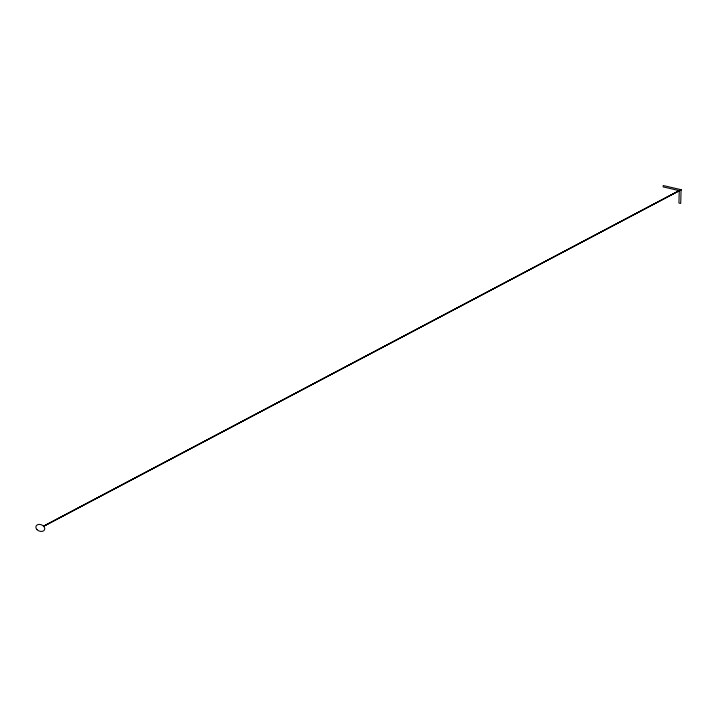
<?xml version="1.0" encoding="UTF-8"?>
<svg xmlns="http://www.w3.org/2000/svg" width="717" height="717" viewBox="0 0 717 717"><rect width="100%" height="100%" fill="white"/><g stroke="black" fill="none" stroke-linecap="round" stroke-linejoin="round"><path stroke-width="1.08" d="M43.504 526.188L681.15 189.682L43.629 526.305M43.674 526.188L681.15 189.682M679.25 190.641L678.936 203.054L680.72 203.413L681.069 189.682L663.261 185.542L663.144 186.895L679.25 190.641M37.024 529.657A4.625 3.325 22.3 0 0 44.562 529.729A4.625 3.325 22.3 0 0 39.336 524.378A4.625 3.325 22.3 0 0 37.024 529.657"/></g></svg>
